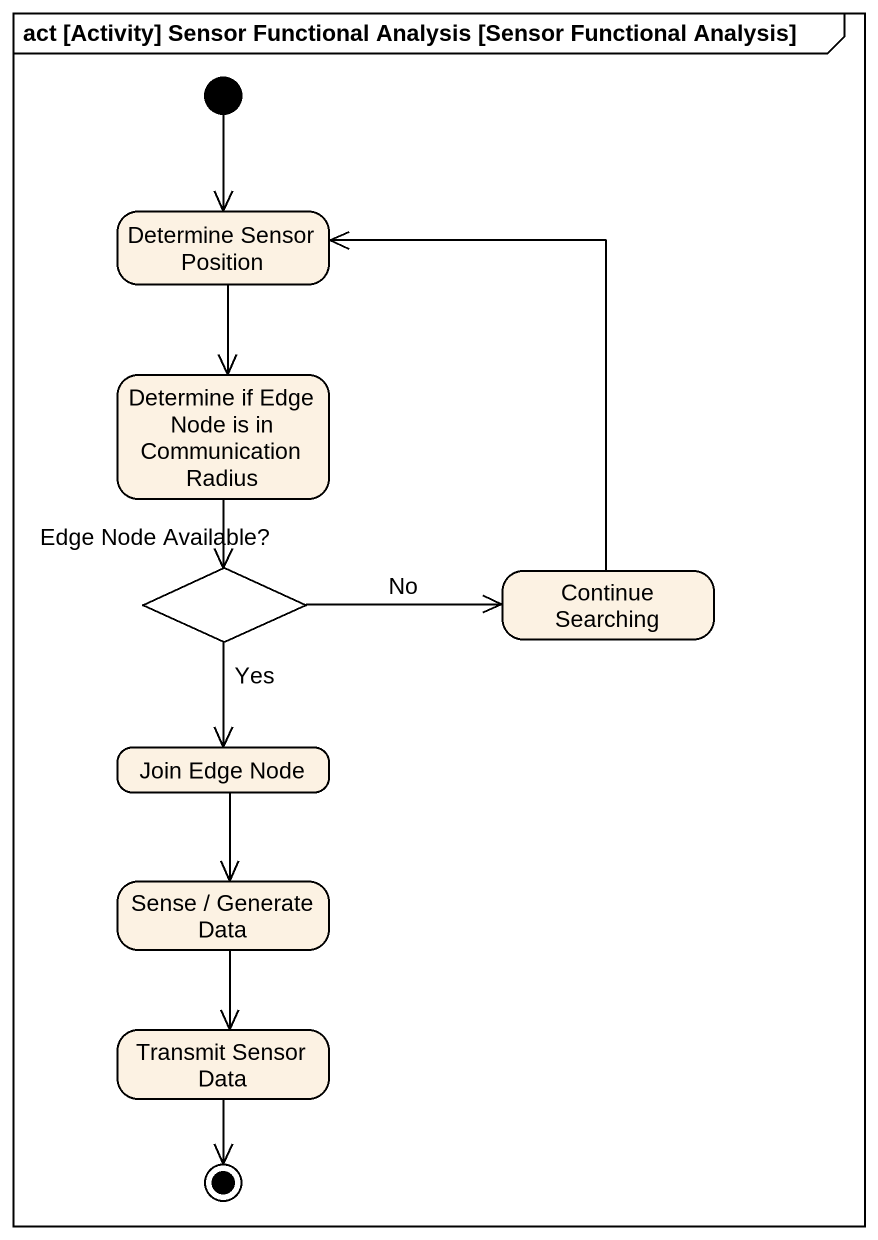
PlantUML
@startuml
mainframe act [Activity] Sensor Functional Analysis [Sensor Functional Analysis]
hide empty description
state "Determine Sensor Position" as Determine_Sensor_Position
state "Determine if Edge Node is in Communication Radius" as Determine_if_Edge_Node_is
state "Edge Node Available?" as Edge_Node_Available <<choice>>
state "Continue Searching" as Continue_Searching
state "Join Edge Node" as Join_Edge_Node
state "Sense / Generate Data" as Sense_Generate_Data
state "Transmit Sensor Data" as Transmit_Sensor_Data
[*] --> Determine_Sensor_Position
Determine_Sensor_Position --> Determine_if_Edge_Node_is
Determine_if_Edge_Node_is --> Edge_Node_Available
Edge_Node_Available -right-> Continue_Searching : No
Edge_Node_Available --> Join_Edge_Node : Yes
Continue_Searching -up-> Determine_Sensor_Position
Join_Edge_Node --> Sense_Generate_Data
Sense_Generate_Data --> Transmit_Sensor_Data
Transmit_Sensor_Data --> [*]
@enduml
